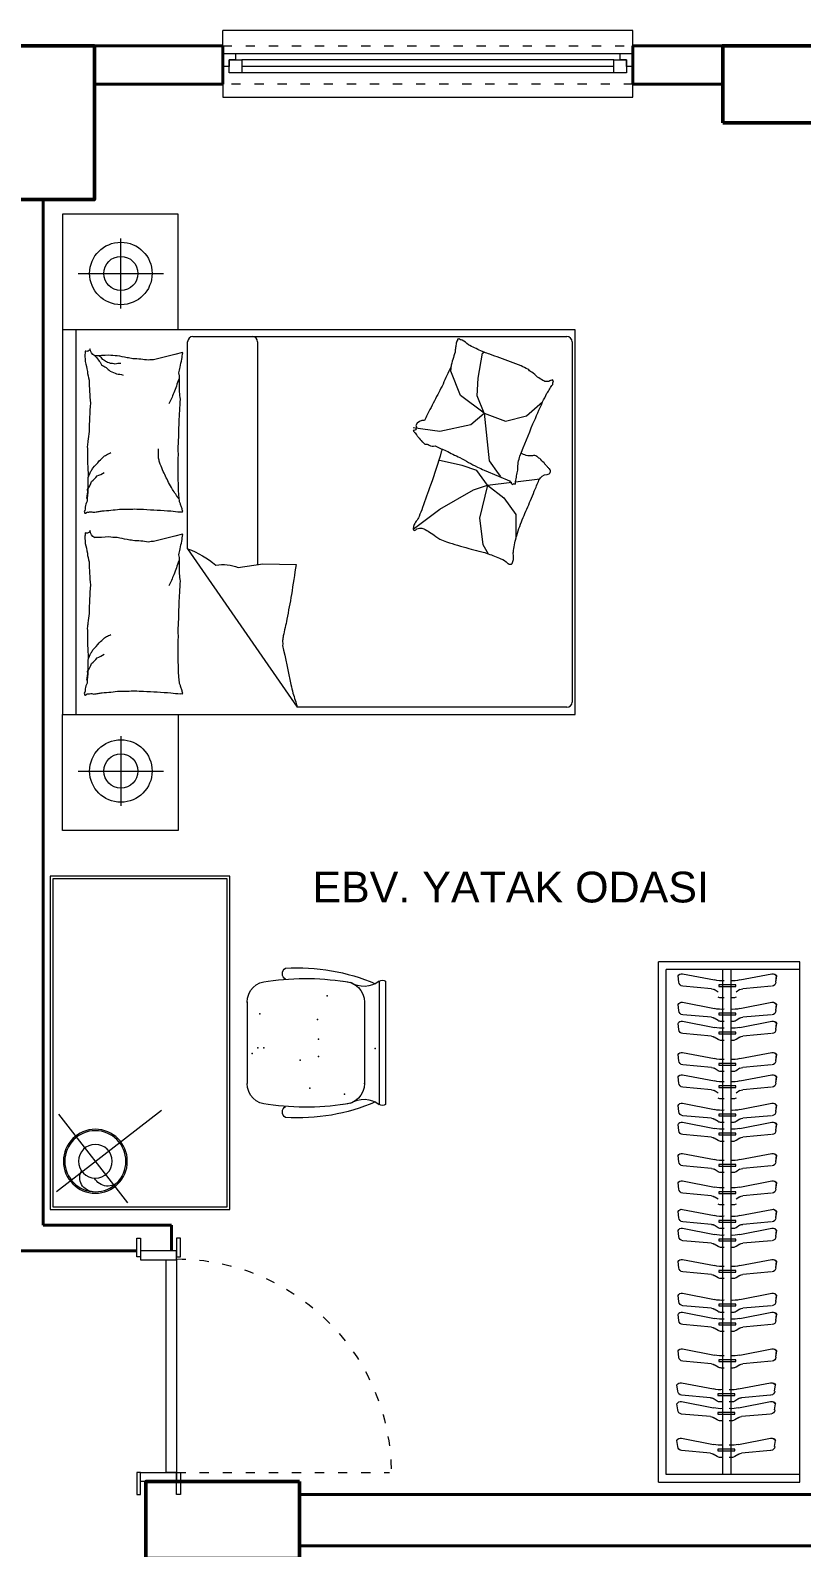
# Model space of a CAD drawing. Header units: millimetres. Extents: x 23 to 3134, y 30 to 1541.
# Drawn here: x 1153 to 1454, y 924 to 1516 of the extents above; entities that cross this region are included whole.
import ezdxf

# ---------------------------------------------------------------- set-up
doc = ezdxf.new("R2010")
doc.units = ezdxf.units.MM
doc.linetypes.add('ACAD_ISO03W100', pattern=[30, 12, -18])
for name, color, linetype, lineweight in [('duvar_40', 255, 'Continuous', 40), ('forniture', 250, 'Continuous', 9), ('KAPI-PEN', 155, 'Continuous', 18), ('M_ÖLÇÜ_İÇ', 46, 'Continuous', 18), ('TABLE4', 3, 'Continuous', 50), ('yazı', 253, 'Continuous', 20)]:
    doc.layers.add(name, color=color, linetype=linetype, lineweight=lineweight)
doc.layers.add('FİTİL', color=1, linetype='Continuous')
doc.layers.add('PENCERE', color=1, linetype='Continuous')
doc.styles.add('DIM_FONT', font='Arial')
doc.styles.add('MAHAL', font='Arial')

# ---------------------------------------------------------------- blocks, each defined once
blk = doc.blocks.new('b1')
at = {"layer": 'forniture'}
for p, q in [((1165.328494, 1443.891368), (1165.328494, 1398.712955)), ((1210.467291, 1443.891368), (1165.328494, 1443.891368)), ((1210.467291, 1398.712955), (1210.467291, 1443.891368)), ((1188.142892, 1407.11467), (1188.142892, 1434.369653)), ((1171.494501, 1420.742161), (1204.791284, 1420.742161)), ((1170.565635, 1398.712955), (1170.565635, 1248.712955)), ((1214.181591, 1313.364081), (1214.181591, 1394.131247)), ((1216.181591, 1396.131247), (1362.111539, 1396.131247)), ((1241.441579, 1394.131247), (1241.441579, 1307.184222)), ((1364.111539, 1394.131247), (1364.111539, 1253.555802)), ((1316.766333, 1382.629323), (1317.110132, 1385.037572)), ((1327.42422, 1379.877038), (1329.143244, 1389.682044)), ((1329.143244, 1389.682044), (1329.787443, 1390.012016)), ((1320.548166, 1373.168372), (1316.766333, 1382.629323)), ((1327.080421, 1372.996345), (1327.42422, 1379.877038)), ((1329.830843, 1366.287659), (1320.548166, 1373.168372)), ((1329.830843, 1366.287659), (1327.080421, 1372.996345)), ((1346.333386, 1365.255553), (1352.590313, 1370.615211)), ((1312.468787, 1359.234939), (1324.673799, 1361.815216)), ((1324.673799, 1361.815216), (1329.830843, 1366.287659)), ((1329.830843, 1366.287659), (1338.082121, 1363.191339)), ((1329.830843, 1366.287659), (1331.721766, 1347.709774)), ((1338.082121, 1363.191339), (1346.333386, 1365.255553)), ((1302.1547, 1360.611081), (1312.468787, 1359.234939)), ((1321.25606, 1345.873768), (1312.366927, 1347.850469)), ((1326.984606, 1343.897087), (1321.25606, 1345.873768)), ((1331.132864, 1338.164662), (1326.984606, 1343.897087)), ((1331.721766, 1347.709774), (1335.331686, 1342.721267)), ((1325.601853, 1336.385639), (1331.132864, 1338.164662)), ((1331.132864, 1338.164662), (1327.97229, 1325.316145)), ((1331.132864, 1338.164662), (1340.544099, 1339.341863)), ((1331.132864, 1338.164662), (1337.454026, 1333.222929)), ((1335.331686, 1342.721267), (1336.191198, 1341.517133)), ((1342.014938, 1339.525843), (1351.475276, 1340.709187)), ((1312.564461, 1328.874191), (1325.601853, 1336.385639)), ((1337.454026, 1333.222929), (1342.194887, 1326.699831)), ((1302.168945, 1320.956866), (1312.564461, 1328.874191)), ((1342.194887, 1326.699831), (1342.194887, 1317.40936)), ((1327.97229, 1325.316145), (1329.355043, 1315.037323)), ((1329.355043, 1315.037323), (1331.359091, 1311.435889)), ((1214.181591, 1313.364081), (1256.921358, 1251.555802)), ((1165.328494, 1203.534541), (1165.328494, 1248.712955)), ((1210.467291, 1248.712955), (1210.467291, 1203.534541)), ((1362.111539, 1251.555802), (1256.921358, 1251.555802)), ((1188.142892, 1240.31124), (1188.142892, 1213.056256)), ((1171.494501, 1226.683748), (1204.791284, 1226.683748)), ((1210.467291, 1203.534541), (1165.328494, 1203.534541))]:
    blk.add_line(p, q, dxfattribs=at)
at = {"layer": 'forniture', "flags": 128}
blk.add_lwpolyline([(1365.328494, 1398.712955), (1165.328494, 1398.712955), (1165.328494, 1248.712955), (1365.328494, 1248.712955)], close=True, dxfattribs=at)
for points in [[(1178.007795, 1388.614861, -0.263368), (1176.128929, 1391.409872, -0.494818), (1174.254605, 1390.492723, -0.049225), (1174.080216, 1388.725657, -0.036831), (1174.254605, 1386.361434, -0.031893), (1175.068132, 1382.563628, 0.035782), (1175.767094, 1379.172199, 0.032941), (1176.358449, 1370.206032, 0.026564), (1175.767094, 1359.083315, 0.017905), (1175.230629, 1355.331888, -0.033397), (1175.005237, 1353.311087, -0.03204), (1175.078487, 1349.602833, 0.018442), (1175.380561, 1343.170648, 0.010837), (1175.305269, 1336.694301, 0.014624), (1175.005237, 1331.903476, 0.111249), (1174.274595, 1329.648795, -0.153708), (1173.879282, 1327.959969, -0.076444), (1174.051587, 1327.216324, -0.215512), (1174.254605, 1327.021038, -0.585858), (1174.559116, 1327.287285, 0.363489), (1174.817576, 1327.772187, 0.191716), (1175.971089, 1327.777919, -0.129675), (1177.632472, 1327.584405, -0.01735), (1179.312879, 1327.884381, 0.019326), (1180.822677, 1328.147752, 0.018818), (1187.660887, 1328.809187, 0.021828), (1193.583513, 1328.8989, 0.006204), (1196.96858, 1328.760337, 0.001963), (1207.657966, 1328.147752, 0.028341), (1211.270829, 1327.720038, -0.117014), (1212.161802, 1327.772187, -0.36606), (1212.25493, 1327.915094, -0.03973), (1211.974141, 1329.274465, -0.048309), (1211.425958, 1330.648312, 0.062981), (1211.035847, 1331.715693, 0.04058), (1210.69779, 1334.055426, 0.014345), (1210.472862, 1340.729419, 0.005484), (1210.547723, 1353.273888, 0.007153), (1210.848185, 1362.888179, 0.008762), (1211.116865, 1367.142604, -0.008153), (1211.411156, 1371.714123, -0.06251), (1210.971093, 1377.427055, 0.078669), (1210.767094, 1381.98574, 0.047825), (1211.238741, 1384.221883, -0.034494), (1211.974141, 1387.300365, -0.023571), (1212.275506, 1389.833884, -0.510228), (1212.161802, 1389.929357), (1209.159245, 1389.178208), (1200.902232, 1387.112564, 0.073041), (1198.944148, 1386.917461, 0.023305), (1192.83288, 1387.488148, 0.018299), (1190.548437, 1387.89514, -0.01097), (1186.748928, 1388.629655, -0.042281), (1183.317588, 1388.920337, -0.027201), (1177.978226, 1388.629655)], [(1178.006374, 1388.632721, -0.077379), (1180.540452, 1385.151636, -0.077379), (1184.012883, 1382.60571, -0.047525), (1186.474727, 1381.613214, -0.047525), (1189.07969, 1381.103413)], [(1179.609391, 1388.780347, -0.05369), (1180.907125, 1387.359675, -0.070312), (1182.136295, 1386.549217, -0.015448), (1182.991747, 1386.175745, -0.013244), (1184.012883, 1385.798068, -0.082127), (1185.820984, 1385.499065, -0.064164), (1188.141396, 1385.798068)], [(1210.695777, 1379.575888, 0.009729), (1209.792593, 1376.847006, 0.009729), (1208.783921, 1374.155331, 0.007971), (1207.880055, 1371.980838, 0.007971), (1206.907333, 1369.836261)], [(1175.387456, 1341.228854, 0.027842), (1176.448773, 1343.607031, 0.048685), (1177.257149, 1344.860708, 0.023666), (1179.693054, 1347.653035, 0.031223), (1181.760971, 1349.555363, 0.046801), (1182.527585, 1350.066164, 0.023191), (1184.200544, 1350.869858)], [(1210.848185, 1332.654624, 0.016108), (1208.224997, 1336.546498, 0.024599), (1206.719672, 1339.227122, 0.009477), (1204.389852, 1344.130949, 0.015937), (1203.154143, 1347.114154, 0.072521), (1202.795519, 1348.748192, 0.033339), (1202.778834, 1352.372156)], [(1313.37222, 1352.317903, -0.025626), (1313.089973, 1351.157663, -0.0108), (1308.92663, 1338.226082, -0.00456), (1305.808835, 1329.473266, -0.01125), (1304.433463, 1325.966934, -0.069394), (1303.318239, 1324.084656, 0.079756), (1302.380427, 1322.424734, 0.106399), (1302.168945, 1320.956866, 0.328642), (1302.509418, 1320.555874, 0.299547), (1303.159617, 1320.793427, -0.189917), (1304.040772, 1321.342199, -0.033518), (1305.066968, 1321.460353, -0.075627), (1305.524425, 1321.412909, -0.053489), (1306.309693, 1321.116268, -0.017838), (1308.508558, 1319.904343, -0.038394), (1310.935856, 1318.185527, 0.059529), (1312.550023, 1317.141795, 0.035943), (1315.16703, 1316.086764, 0.011245), (1323.802227, 1313.520527, 0.006203), (1327.760054, 1312.493147, -0.010783), (1330.031339, 1311.881302, -0.019485), (1331.359091, 1311.435889, -0.005062), (1336.378233, 1309.473224, -0.101392), (1338.905817, 1307.799213, 0.223768), (1340.248612, 1307.313946, 0.25558), (1340.71022, 1307.625665, 0.081563), (1341.219051, 1309.194472, 0.071805), (1341.231896, 1310.90526, -0.069985), (1341.238716, 1312.660121, -0.03546), (1342.535359, 1318.611533, -0.029432), (1345.011093, 1325.516692, -0.001554), (1346.445005, 1328.85032, 0.00152), (1347.911153, 1332.258254, 0.004735), (1349.376325, 1335.784802, -0.00382), (1351.184259, 1340.158917, -0.296001), (1354.4163, 1342.349479, 0.649774), (1355.318343, 1344.493253, 0.02319), (1354.854711, 1344.943071, -0.0288), (1354.485369, 1345.309536, -0.005727), (1353.907429, 1345.968124, 0.004358), (1353.150379, 1346.835593, 0.027528), (1351.464267, 1348.535614, 0.046214), (1350.320509, 1349.390933, 0.194121), (1348.653031, 1349.670761, -0.133719), (1346.248177, 1349.787857, -0.005779), (1344.046553, 1350.53232, -0.008882)], [(1174.817576, 1333.030189, 0.088153), (1175.171951, 1336.483171, 0.088153), (1176.694178, 1339.602706, 0.077547), (1178.855393, 1341.76733, 0.077547), (1181.573324, 1343.170648)], [(1178.007795, 1317.691063, -0.263368), (1176.128929, 1320.486074, -0.494818), (1174.254605, 1319.568925, -0.049225), (1174.080216, 1317.801859, -0.036831), (1174.254605, 1315.437637, -0.031893), (1175.068132, 1311.63983, 0.035782), (1175.767094, 1308.248401, 0.032941), (1176.358449, 1299.282234, 0.026564), (1175.767094, 1288.159517, 0.017905), (1175.230629, 1284.40809, -0.033397), (1175.005237, 1282.387289, -0.03204), (1175.078487, 1278.679035, 0.018442), (1175.380561, 1272.24685, 0.010837), (1175.305269, 1265.770503, 0.014624), (1175.005237, 1260.979678, 0.111249), (1174.274595, 1258.724997, -0.153708), (1173.879282, 1257.036171, -0.076444), (1174.051587, 1256.292526, -0.215512), (1174.254605, 1256.09724, -0.585858), (1174.559116, 1256.363487, 0.363489), (1174.817576, 1256.848389, 0.191716), (1175.971089, 1256.854121, -0.129675), (1177.632472, 1256.660607, -0.01735), (1179.312879, 1256.960583, 0.019326), (1180.822677, 1257.223954, 0.018818), (1187.660887, 1257.885389, 0.021828), (1193.583513, 1257.975102, 0.006204), (1196.96858, 1257.836539, 0.001963), (1207.657966, 1257.223954, 0.028341), (1211.270829, 1256.79624, -0.117014), (1212.161802, 1256.848389, -0.36606), (1212.25493, 1256.991296, -0.03973), (1211.974141, 1258.350667, -0.048309), (1211.425958, 1259.724514, 0.062981), (1211.035847, 1260.791895, 0.04058), (1210.69779, 1263.131629, 0.014345), (1210.472862, 1269.805621, 0.005484), (1210.547723, 1282.35009, 0.007153), (1210.848185, 1291.964381, 0.008762), (1211.116865, 1296.218806, -0.008153), (1211.411156, 1300.790325, -0.06251), (1210.971093, 1306.503257, 0.078669), (1210.767094, 1311.061942, 0.047825), (1211.238741, 1313.298085, -0.034494), (1211.974141, 1316.376568, -0.023571), (1212.275506, 1318.910086, -0.510228), (1212.161802, 1319.005559), (1209.159245, 1318.25441), (1200.902232, 1316.188766, 0.073041), (1198.944148, 1315.993663, 0.023305), (1192.83288, 1316.56435, 0.018299), (1190.548437, 1316.971342, -0.01097), (1186.748928, 1317.705858, -0.042281), (1183.317588, 1317.99654, -0.027201), (1177.978226, 1317.705858)], [(1210.695777, 1308.65209, 0.009729), (1209.792593, 1305.923209, 0.009729), (1208.783921, 1303.231534, 0.007971), (1207.880055, 1301.05704, 0.007971), (1206.907333, 1298.912463)], [(1214.181591, 1313.364081, -0.085272), (1225.192193, 1307.03355, -0.124044), (1233.945085, 1306.11256), (1243.486084, 1307.476495), (1256.500144, 1307.301891)], [(1256.500144, 1307.301891, 0.007867), (1254.72277, 1295.540538, 0.009508), (1252.914898, 1285.865856, 0.006616), (1251.481628, 1279.364435, -0.023828), (1251.145847, 1277.545708, -0.080713), (1251.19461, 1275.681771, -0.009591), (1254.390076, 1260.421269, -0.013133), (1255.250519, 1257.077422, -0.007859), (1256.921358, 1251.555802)], [(1175.387456, 1270.305056, 0.027842), (1176.448773, 1272.683233, 0.048685), (1177.257149, 1273.93691, 0.023666), (1179.693054, 1276.729237, 0.031223), (1181.760971, 1278.631565, 0.046801), (1182.527585, 1279.142366, 0.023191), (1184.200544, 1279.94606)], [(1174.817576, 1262.106391, 0.088153), (1175.171951, 1265.559374, 0.088153), (1176.694178, 1268.678908, 0.077547), (1178.855393, 1270.843532, 0.077547), (1181.573324, 1272.24685)]]:
    blk.add_lwpolyline(points, format="xyb", dxfattribs=at)
blk.add_lwpolyline([(1323.643793, 1392.899482, 0.101392), (1321.251953, 1394.762302, -0.223768), (1319.950303, 1395.349062, -0.25558), (1319.46616, 1395.073642, -0.081563), (1318.838581, 1393.54845, -0.071805), (1318.694646, 1391.843679, 0.069985), (1318.553341, 1390.094503, 0.03546), (1316.804352, 1384.259983, 0.029432), (1313.806639, 1377.564896, 0.001554), (1312.121431, 1374.35098, -0.00152), (1310.398387, 1371.065448, -0.004735), (1308.667225, 1367.661576, 0.00382), (1306.529345, 1363.438901, 0.296001), (1303.138911, 1361.502511, -0.649774), (1302.075207, 1359.434183, -0.02319), (1302.502998, 1358.950151, 0.0288), (1302.843164, 1358.556455, 0.005727), (1303.368925, 1357.855507, -0.004358), (1304.057259, 1356.932564, -0.027528), (1305.608109, 1355.108308, -0.046214), (1306.682944, 1354.167839, -0.194121), (1308.324069, 1353.761027, 0.133719), (1310.712873, 1353.459949, 0.011505), (1314.947923, 1351.597846, 0.008882), (1320.330617, 1348.964315, 0.012426), (1327.165731, 1345.251273, -0.033612), (1329.750879, 1343.98562), (1335.382554, 1341.683307), (1339.726989, 1339.907237, 0.224341), (1341.057093, 1338.454443, -0.722772), (1341.943096, 1338.437484, -0.103513), (1341.992701, 1338.811233, 0.053465), (1342.016228, 1339.535137, 0.030109), (1342.48244, 1341.840753, -0.031436), (1342.923147, 1344.050386, -0.05324), (1342.964937, 1345.56234, 0.05518), (1343.010911, 1347.021288, 0.056271), (1343.668543, 1349.552684, 0.0108), (1348.810809, 1362.127115, 0.00456), (1352.590313, 1370.615211, 0.01125), (1354.230391, 1374.005809, 0.069394), (1355.486605, 1375.797071, -0.079756), (1356.548887, 1377.38023, -0.106399), (1356.872255, 1378.827569, -0.328642), (1356.563519, 1379.253478, -0.299547), (1355.897025, 1379.06646, 0.189917), (1354.9764, 1378.586841, 0.033518), (1353.944167, 1378.54769, 0.075627), (1353.491692, 1378.630057, 0.053489), (1352.73147, 1378.986014, 0.017838), (1350.631965, 1380.362911, 0.038394), (1348.343551, 1382.262717, -0.059529), (1346.814131, 1383.4271, -0.035943), (1344.285687, 1384.679615, -0.011245), (1335.872588, 1387.900167, -0.006203), (1332.005151, 1389.227882, 0.010783), (1329.787443, 1390.012016, 0.019485), (1328.497737, 1390.557887, 0.005062)], format="xyb", close=True, dxfattribs=at)
at = {"layer": 'forniture'}
for centre, radius in [((1188.142892, 1420.742161), 12.186842), ((1188.142892, 1420.742161), 6.664644), ((1188.142892, 1226.683748), 12.186842), ((1188.142892, 1226.683748), 6.664644)]:
    blk.add_circle(centre, radius, dxfattribs=at)
for centre, start, end in [((1216.181591, 1394.131247), 90, 180), ((1239.441579, 1394.131247), 0, 90), ((1362.111539, 1394.131247), 0, 90), ((1362.111539, 1253.555802), 270, 0)]:
    blk.add_arc(centre, 2, start, end, dxfattribs=at)
at = {"layer": 'forniture', "style": 'DIM_FONT', "text_generation_flag": 4, "width": 0.8, "flags": 9}
for tag in ['YSIZE', 'XSIZE']:
    blk.add_attdef(tag, (1165.328494, 1398.712955), '', height=0.05, rotation=270, dxfattribs=at)
blk = doc.blocks.new('*U13')
at = {"layer": 'duvar_40', "ltscale": 0.2}
for p, q in [((0, 15), (0, 0)), ((160, 15), (160, 0)), ((0, 0), (0, 0))]:
    blk.add_line(p, q, dxfattribs=at)
at = {"layer": 'PENCERE', "color": 134, "linetype": 'Continuous', "lineweight": 18}
for p, q in [((0, 15), (0, 21.00857)), ((0, 21.00857), (160, 21.00857)), ((160, 15), (160, 21.00857)), ((5, 11.970625), (0, 11.970625)), ((5, 9.470625), (5, 11.970625)), ((155, 11.970625), (5, 11.970625)), ((160, 11.970625), (155, 11.970625)), ((155, 11.970625), (155, 9.470625)), ((0, 6.970625), (2.5, 6.970625)), ((2.5, 6.970625), (2.5, 9.470625)), ((2.5, 9.470625), (5, 9.470625)), ((7.5, 9.470625), (2.5, 9.470625)), ((2.5, 9.470625), (2.5, 4.470625)), ((7.5, 4.470625), (7.5, 9.470625)), ((7.5, 9.470625), (152.5, 9.470625)), ((7.5, 6.970625), (152.5, 6.970625)), ((157.5, 9.470625), (152.5, 9.470625)), ((152.5, 9.470625), (152.5, 4.470625)), ((155, 9.470625), (157.5, 9.470625)), ((157.5, 9.470625), (157.5, 6.970625)), ((157.5, 4.470625), (157.5, 9.470625)), ((157.5, 6.970625), (160, 6.970625)), ((0, -5), (0, 0)), ((2.5, 4.470625), (7.5, 4.470625)), ((7.5, 4.470625), (152.5, 4.470625)), ((152.5, 4.470625), (157.5, 4.470625)), ((160, 0), (160, -5)), ((160, -5), (0, -5))]:
    blk.add_line(p, q, dxfattribs=at)
at = {"layer": 'PENCERE', "color": 134, "linetype": 'ACAD_ISO03W100', "lineweight": 18, "ltscale": 0.3}
for p, q in [((160, 15), (0, 15)), ((0, 0), (160, 0))]:
    blk.add_line(p, q, dxfattribs=at)
blk = doc.blocks.new('*U6')
at = {"linetype": 'ACAD_ISO03W100', "ltscale": 0.3}
blk.add_line((0, 0), (0.000002, 82.999973), dxfattribs=at)
at = {"flags": 128}
for points in [[(-8.500012, 0), (0, 0), (0, 1.500006), (-8.500012, 1.500006)], [(0, 0), (-3.500013, 0), (-3.500014, -13.999996), (-0.000001, -13.999996)], [(0, -4.100016), (82.999973, -4.100017), (82.999973, -0.000002), (0, 0)], [(91.499989, -0.000002), (84.199978, -0.000002), (84.199978, 1.500004), (91.499989, 1.500004)], [(82.999973, -0.000002), (86.499987, -0.000002), (86.499989, -14.000002), (82.999972, -13.999998)], [(-8.500013, -13.999996), (-0.000001, -13.999996), (-0.000001, -15.500002), (-8.500013, -15.500002)], [(91.499988, -13.999998), (84.199977, -13.999998), (84.199977, -15.500004), (91.499988, -15.500004)]]:
    blk.add_lwpolyline(points, close=True, dxfattribs=at)
at = {"linetype": 'ACAD_ISO03W100', "ltscale": 0.3}
blk.add_arc((-0.350001, 0), 83.699976, 0, 90, dxfattribs=at)
blk = doc.blocks.new('I6789')
at = {"layer": 'forniture'}
for p, q in [((146.211882, 44.658089), (-56.708848, 44.658089)), ((-56.708848, -10.429739), (-56.708848, 44.658089)), ((143.211882, 41.658089), (-53.708848, 41.658089)), ((-53.708848, -10.429739), (-53.708848, 41.658089)), ((143.211882, -10.429739), (143.211882, 41.658089)), ((146.211882, 44.658089), (146.211882, -10.429739)), ((-48.852904, 36.695589), (-51.256718, 37.030391)), ((-37.712214, 36.695589), (-40.116028, 37.030391)), ((-30.336413, 36.695589), (-32.740228, 37.030391)), ((-18.183707, 36.695589), (-20.587521, 37.030391)), ((-9.46467, 36.695589), (-11.868485, 37.030391)), ((1.676019, 36.695589), (-0.727795, 37.030391)), ((9.05182, 36.695589), (6.648005, 37.030391)), ((21.204526, 36.695589), (18.800712, 37.030391)), ((31.893006, 36.695589), (29.489191, 37.030391)), ((43.033696, 36.695589), (40.629881, 37.030391)), ((50.409496, 36.695589), (48.005682, 37.030391)), ((62.562203, 36.695589), (60.158388, 37.030391)), ((75.777095, 36.695589), (73.373281, 37.030391)), ((83.152895, 36.695589), (80.749081, 37.030391)), ((97.426491, 36.695589), (95.022677, 37.030391)), ((107.390225, 35.741583), (109.814854, 23.254997)), ((110.636907, 37.136661), (108.233093, 37.471463)), ((113.239708, 24.401839), (112.2317, 35.66564)), ((114.766026, 35.741583), (117.190654, 23.254997)), ((118.012708, 37.136661), (115.608893, 37.471463)), ((120.615508, 24.401839), (119.607501, 35.66564)), ((129.039621, 35.741583), (131.46425, 23.254997)), ((132.286303, 37.136661), (129.882489, 37.471463)), ((134.889104, 24.401839), (133.881096, 35.66564)), ((-52.099586, 35.300511), (-49.674957, 22.813925)), ((-46.250103, 23.960767), (-47.258111, 35.224568)), ((-40.958896, 35.300511), (-38.534267, 22.813925)), ((-35.109413, 23.960767), (-36.117421, 35.224568)), ((-33.583096, 35.300511), (-31.158467, 22.813925)), ((-27.733613, 23.960767), (-28.74162, 35.224568)), ((-21.430389, 35.300511), (-19.00576, 22.813925)), ((-15.580906, 23.960767), (-16.588914, 35.224568)), ((-12.711353, 35.300511), (-10.286724, 22.813925)), ((-6.86187, 23.960767), (-7.869877, 35.224568)), ((-1.570663, 35.300511), (0.853966, 22.813925)), ((4.27882, 23.960767), (3.270812, 35.224568)), ((5.805138, 35.300511), (8.229766, 22.813925)), ((11.654621, 23.960767), (10.646613, 35.224568)), ((17.957844, 35.300511), (20.382473, 22.813925)), ((23.807327, 23.960767), (22.799319, 35.224568)), ((28.646324, 35.300511), (31.070952, 22.813925)), ((34.495806, 23.960767), (33.487799, 35.224568)), ((39.787013, 35.300511), (42.211642, 22.813925)), ((45.636496, 23.960767), (44.628488, 35.224568)), ((47.162814, 35.300511), (49.587443, 22.813925)), ((53.012297, 23.960767), (52.004289, 35.224568)), ((59.31552, 35.300511), (61.740149, 22.813925)), ((65.165003, 23.960767), (64.156995, 35.224568)), ((72.530413, 35.300511), (74.955042, 22.813925)), ((78.379896, 23.960767), (77.371888, 35.224568)), ((79.906213, 35.300511), (82.330842, 22.813925)), ((85.755696, 23.960767), (84.747688, 35.224568)), ((94.179809, 35.300511), (96.604438, 22.813925)), ((100.029292, 23.960767), (99.021284, 35.224568)), ((143.211882, 19.593754), (-53.708848, 19.593754)), ((-47.808796, 14.47657), (-47.808796, 21.12893)), ((-47.808796, 21.12893), (-47.169563, 21.12893)), ((-47.169563, 21.12893), (-47.169563, 14.47657)), ((-44.961849, 21.375142), (-45.899559, 22.892616)), ((-42.672059, 19.00275), (-42.672059, 20.113524)), ((-36.668106, 14.47657), (-36.668106, 21.12893)), ((-36.668106, 21.12893), (-36.028873, 21.12893)), ((-36.028873, 21.12893), (-36.028873, 14.47657)), ((-33.821159, 21.375142), (-34.75887, 22.892616)), ((-33.462805, 19.00275), (-33.462805, 20.113524)), ((-29.292306, 21.12893), (-28.653072, 21.12893)), ((-29.292306, 14.47657), (-29.292306, 21.12893)), ((-28.653072, 21.12893), (-28.653072, 14.47657)), ((-26.445358, 21.375142), (-27.383069, 22.892616)), ((-26.087005, 19.00275), (-26.087005, 20.113524)), ((-17.139599, 21.12893), (-16.500366, 21.12893)), ((-17.139599, 14.47657), (-17.139599, 21.12893)), ((-16.500366, 21.12893), (-16.500366, 14.47657)), ((-14.292652, 21.375142), (-15.230363, 22.892616)), ((-13.934298, 19.00275), (-13.934298, 20.113524)), ((-8.420563, 14.47657), (-8.420563, 21.12893)), ((-8.420563, 21.12893), (-7.781329, 21.12893)), ((-7.781329, 21.12893), (-7.781329, 14.47657)), ((-5.573616, 21.375142), (-6.511326, 22.892616)), ((-3.283826, 19.00275), (-3.283826, 20.113524)), ((2.720127, 14.47657), (2.720127, 21.12893)), ((2.720127, 21.12893), (3.35936, 21.12893)), ((3.35936, 21.12893), (3.35936, 14.47657)), ((5.567074, 21.375142), (4.629363, 22.892616)), ((5.925428, 19.00275), (5.925428, 20.113524)), ((10.095928, 21.12893), (10.735161, 21.12893)), ((10.095928, 14.47657), (10.095928, 21.12893)), ((10.735161, 21.12893), (10.735161, 14.47657)), ((12.942875, 21.375142), (12.005164, 22.892616)), ((13.301229, 19.00275), (13.301229, 20.113524)), ((22.248634, 21.12893), (22.887867, 21.12893)), ((22.248634, 14.47657), (22.248634, 21.12893)), ((22.887867, 21.12893), (22.887867, 14.47657)), ((25.095581, 21.375142), (24.15787, 22.892616)), ((25.453935, 19.00275), (25.453935, 20.113524)), ((32.937114, 14.47657), (32.937114, 21.12893)), ((32.937114, 21.12893), (33.576347, 21.12893)), ((33.576347, 21.12893), (33.576347, 14.47657)), ((35.784061, 21.375142), (34.84635, 22.892616)), ((38.07385, 19.00275), (38.07385, 20.113524)), ((44.077803, 14.47657), (44.077803, 21.12893)), ((44.077803, 21.12893), (44.717037, 21.12893)), ((44.717037, 21.12893), (44.717037, 14.47657)), ((46.92475, 21.375142), (45.98704, 22.892616)), ((47.283104, 19.00275), (47.283104, 20.113524)), ((51.453604, 21.12893), (52.092837, 21.12893)), ((51.453604, 14.47657), (51.453604, 21.12893)), ((52.092837, 21.12893), (52.092837, 14.47657)), ((54.300551, 21.375142), (53.36284, 22.892616)), ((54.658905, 19.00275), (54.658905, 20.113524)), ((63.60631, 21.12893), (64.245544, 21.12893)), ((63.60631, 14.47657), (63.60631, 21.12893)), ((64.245544, 21.12893), (64.245544, 14.47657)), ((66.453257, 21.375142), (65.515547, 22.892616)), ((66.811611, 19.00275), (66.811611, 20.113524)), ((76.821203, 21.12893), (77.460436, 21.12893)), ((76.821203, 14.47657), (76.821203, 21.12893)), ((77.460436, 21.12893), (77.460436, 14.47657)), ((79.66815, 21.375142), (78.730439, 22.892616)), ((80.026504, 19.00275), (80.026504, 20.113524)), ((84.197003, 21.12893), (84.836237, 21.12893)), ((84.197003, 14.47657), (84.197003, 21.12893)), ((84.836237, 21.12893), (84.836237, 14.47657)), ((87.04395, 21.375142), (86.10624, 22.892616)), ((87.402304, 19.00275), (87.402304, 20.113524)), ((98.470599, 14.47657), (98.470599, 21.12893)), ((98.470599, 21.12893), (99.109832, 21.12893)), ((99.109832, 21.12893), (99.109832, 14.47657)), ((101.317546, 21.375142), (100.379835, 22.892616)), ((101.6759, 19.00275), (101.6759, 20.113524)), ((111.681015, 21.570002), (112.320248, 21.570002)), ((111.681015, 14.917642), (111.681015, 21.570002)), ((112.320248, 21.570002), (112.320248, 14.917642)), ((114.527962, 21.816214), (113.590251, 23.333688)), ((114.886316, 19.443822), (114.886316, 20.554595)), ((119.056816, 21.570002), (119.696049, 21.570002)), ((119.056816, 14.917642), (119.056816, 21.570002)), ((119.696049, 21.570002), (119.696049, 14.917642)), ((121.903763, 21.816214), (120.966052, 23.333688)), ((122.262117, 19.443822), (122.262117, 20.554595)), ((133.330411, 21.570002), (133.969644, 21.570002)), ((133.330411, 14.917642), (133.330411, 21.570002)), ((133.969644, 21.570002), (133.969644, 14.917642)), ((136.177358, 21.816214), (135.239647, 23.333688)), ((136.535712, 19.443822), (136.535712, 20.554595)), ((-53.708848, 16.454147), (142.950063, 16.454147)), ((-49.674957, 12.977253), (-52.099586, 0.490668)), ((-47.169563, 14.47657), (-47.808796, 14.47657)), ((-45.899559, 12.898562), (-44.961849, 14.416036)), ((-42.672059, 15.677655), (-42.672059, 16.60275)), ((-38.534267, 12.977253), (-40.958896, 0.490668)), ((-36.028873, 14.47657), (-36.668106, 14.47657)), ((-34.75887, 12.898562), (-33.821159, 14.416036)), ((-31.158467, 12.977253), (-33.583096, 0.490668)), ((-33.462805, 15.677655), (-33.462805, 16.60275)), ((-28.653072, 14.47657), (-29.292306, 14.47657)), ((-27.383069, 12.898562), (-26.445358, 14.416036)), ((-26.087005, 15.677655), (-26.087005, 16.60275)), ((-19.00576, 12.977253), (-21.430389, 0.490668)), ((-16.500366, 14.47657), (-17.139599, 14.47657)), ((-15.230363, 12.898562), (-14.292652, 14.416036)), ((-13.934298, 15.677655), (-13.934298, 16.60275)), ((-10.286724, 12.977253), (-12.711353, 0.490668)), ((-7.781329, 14.47657), (-8.420563, 14.47657)), ((-6.511326, 12.898562), (-5.573616, 14.416036)), ((-3.283826, 15.677655), (-3.283826, 16.60275)), ((0.853966, 12.977253), (-1.570663, 0.490668)), ((3.35936, 14.47657), (2.720127, 14.47657)), ((4.629363, 12.898562), (5.567074, 14.416036)), ((8.229766, 12.977253), (5.805138, 0.490668)), ((5.925428, 15.677655), (5.925428, 16.60275)), ((10.735161, 14.47657), (10.095928, 14.47657)), ((12.005164, 12.898562), (12.942875, 14.416036)), ((13.301229, 15.677655), (13.301229, 16.60275)), ((20.382473, 12.977253), (17.957844, 0.490668)), ((22.887867, 14.47657), (22.248634, 14.47657)), ((24.15787, 12.898562), (25.095581, 14.416036)), ((25.453935, 15.677655), (25.453935, 16.60275)), ((31.070952, 12.977253), (28.646324, 0.490668)), ((33.576347, 14.47657), (32.937114, 14.47657)), ((34.84635, 12.898562), (35.784061, 14.416036)), ((38.07385, 15.677655), (38.07385, 16.60275)), ((42.211642, 12.977253), (39.787013, 0.490668)), ((44.717037, 14.47657), (44.077803, 14.47657)), ((45.98704, 12.898562), (46.92475, 14.416036)), ((49.587443, 12.977253), (47.162814, 0.490668)), ((47.283104, 15.677655), (47.283104, 16.60275)), ((52.092837, 14.47657), (51.453604, 14.47657)), ((53.36284, 12.898562), (54.300551, 14.416036)), ((54.658905, 15.677655), (54.658905, 16.60275)), ((61.740149, 12.977253), (59.31552, 0.490668)), ((64.245544, 14.47657), (63.60631, 14.47657)), ((65.515547, 12.898562), (66.453257, 14.416036)), ((66.811611, 15.677655), (66.811611, 16.60275)), ((74.955042, 12.977253), (72.530413, 0.490668)), ((77.460436, 14.47657), (76.821203, 14.47657)), ((78.730439, 12.898562), (79.66815, 14.416036)), ((82.330842, 12.977253), (79.906213, 0.490668)), ((80.026504, 15.677655), (80.026504, 16.60275)), ((84.836237, 14.47657), (84.197003, 14.47657)), ((86.10624, 12.898562), (87.04395, 14.416036)), ((87.402304, 15.677655), (87.402304, 16.60275)), ((96.604438, 12.977253), (94.179809, 0.490668)), ((99.109832, 14.47657), (98.470599, 14.47657)), ((100.379835, 12.898562), (101.317546, 14.416036)), ((101.6759, 15.677655), (101.6759, 16.60275)), ((109.814854, 13.418325), (107.390225, 0.93174)), ((112.320248, 14.917642), (111.681015, 14.917642)), ((112.2317, 1.007683), (113.239708, 12.271483)), ((113.590251, 13.339634), (114.527962, 14.857108)), ((117.190654, 13.418325), (114.766026, 0.93174)), ((114.886316, 16.118727), (114.886316, 17.043822)), ((119.696049, 14.917642), (119.056816, 14.917642)), ((119.607501, 1.007683), (120.615508, 12.271483)), ((120.966052, 13.339634), (121.903763, 14.857108)), ((122.262117, 16.118727), (122.262117, 17.043822)), ((131.46425, 13.418325), (129.039621, 0.93174)), ((133.969644, 14.917642), (133.330411, 14.917642)), ((133.881096, 1.007683), (134.889104, 12.271483)), ((135.239647, 13.339634), (136.177358, 14.857108)), ((136.535712, 16.118727), (136.535712, 17.043822)), ((-47.258111, 0.566611), (-46.250103, 11.830411)), ((-36.117421, 0.566611), (-35.109413, 11.830411)), ((-28.74162, 0.566611), (-27.733613, 11.830411)), ((-16.588914, 0.566611), (-15.580906, 11.830411)), ((-7.869877, 0.566611), (-6.86187, 11.830411)), ((3.270812, 0.566611), (4.27882, 11.830411)), ((10.646613, 0.566611), (11.654621, 11.830411)), ((22.799319, 0.566611), (23.807327, 11.830411)), ((33.487799, 0.566611), (34.495806, 11.830411)), ((44.628488, 0.566611), (45.636496, 11.830411)), ((52.004289, 0.566611), (53.012297, 11.830411)), ((64.156995, 0.566611), (65.165003, 11.830411)), ((77.371888, 0.566611), (78.379896, 11.830411)), ((84.747688, 0.566611), (85.755696, 11.830411)), ((99.021284, 0.566611), (100.029292, 11.830411)), ((-51.256718, -1.239212), (-48.852904, -0.904411)), ((-48.852904, -1.090089), (-51.256718, -1.424891)), ((-40.116028, -1.239212), (-37.712214, -0.904411)), ((-37.712214, -1.090089), (-40.116028, -1.424891)), ((-32.740228, -1.239212), (-30.336413, -0.904411)), ((-30.336413, -1.090089), (-32.740228, -1.424891)), ((-20.587521, -1.239212), (-18.183707, -0.904411)), ((-18.183707, -1.090089), (-20.587521, -1.424891)), ((-11.868485, -1.239212), (-9.46467, -0.904411)), ((-9.46467, -1.090089), (-11.868485, -1.424891)), ((-0.727795, -1.239212), (1.676019, -0.904411)), ((1.676019, -1.090089), (-0.727795, -1.424891)), ((6.648005, -1.239212), (9.05182, -0.904411)), ((9.05182, -1.090089), (6.648005, -1.424891)), ((18.800712, -1.239212), (21.204526, -0.904411)), ((21.204526, -1.090089), (18.800712, -1.424891)), ((29.489191, -1.239212), (31.893006, -0.904411)), ((31.893006, -1.090089), (29.489191, -1.424891)), ((40.629881, -1.239212), (43.033696, -0.904411)), ((43.033696, -1.090089), (40.629881, -1.424891)), ((48.005682, -1.239212), (50.409496, -0.904411)), ((50.409496, -1.090089), (48.005682, -1.424891)), ((60.158388, -1.239212), (62.562203, -0.904411)), ((62.562203, -1.090089), (60.158388, -1.424891)), ((73.373281, -1.239212), (75.777095, -0.904411)), ((75.777095, -1.090089), (73.373281, -1.424891)), ((80.749081, -1.239212), (83.152895, -0.904411)), ((83.152895, -1.090089), (80.749081, -1.424891)), ((95.022677, -1.239212), (97.426491, -0.904411)), ((97.426491, -1.090089), (95.022677, -1.424891)), ((108.233093, -0.798141), (110.636907, -0.463339)), ((115.608893, -0.798141), (118.012708, -0.463339)), ((129.882489, -0.798141), (132.286303, -0.463339)), ((146.211882, -10.429739), (-56.708848, -10.429739))]:
    blk.add_line(p, q, dxfattribs=at)
for centre, radius, start, end in [((-50.528923, 35.6055), 1.6, 117.056691, 190.988868), ((-48.852904, 35.095589), 1.6, 4.623723, 90), ((-39.388233, 35.6055), 1.6, 117.056691, 190.988868), ((-37.712214, 35.095589), 1.6, 4.623723, 90), ((-32.012433, 35.6055), 1.6, 117.056691, 190.988868), ((-30.336413, 35.095589), 1.6, 4.623723, 90), ((-19.859726, 35.6055), 1.6, 117.056691, 190.988868), ((-18.183707, 35.095589), 1.6, 4.623723, 90), ((-11.14069, 35.6055), 1.6, 117.056691, 190.988868), ((-9.46467, 35.095589), 1.6, 4.623723, 90), ((0, 35.6055), 1.6, 117.056691, 190.988868), ((1.676019, 35.095589), 1.6, 4.623723, 90), ((7.3758, 35.6055), 1.6, 117.056691, 190.988868), ((9.05182, 35.095589), 1.6, 4.623723, 90), ((19.528507, 35.6055), 1.6, 117.056691, 190.988868), ((21.204526, 35.095589), 1.6, 4.623723, 90), ((30.216986, 35.6055), 1.6, 117.056691, 190.988868), ((31.893006, 35.095589), 1.6, 4.623723, 90), ((41.357676, 35.6055), 1.6, 117.056691, 190.988868), ((43.033696, 35.095589), 1.6, 4.623723, 90), ((48.733477, 35.6055), 1.6, 117.056691, 190.988868), ((50.409496, 35.095589), 1.6, 4.623723, 90), ((60.886183, 35.6055), 1.6, 117.056691, 190.988868), ((62.562203, 35.095589), 1.6, 4.623723, 90), ((74.101076, 35.6055), 1.6, 117.056691, 190.988868), ((75.777095, 35.095589), 1.6, 4.623723, 90), ((81.476876, 35.6055), 1.6, 117.056691, 190.988868), ((83.152895, 35.095589), 1.6, 4.623723, 90), ((95.750472, 35.6055), 1.6, 117.056691, 190.988868), ((97.426491, 35.095589), 1.6, 4.623723, 90), ((108.960888, 36.046572), 1.6, 117.056691, 190.988868), ((110.636907, 35.536661), 1.6, 4.623723, 90), ((116.336688, 36.046572), 1.6, 117.056691, 190.988868), ((118.012708, 35.536661), 1.6, 4.623723, 90), ((130.610284, 36.046572), 1.6, 117.056691, 190.988868), ((132.286303, 35.536661), 1.6, 4.623723, 90), ((-43.857913, 24.154235), 2.4, 184.623723, 211.713656), ((-32.717224, 24.154235), 2.4, 184.623723, 211.713656), ((-25.341423, 24.154235), 2.4, 184.623723, 211.713656), ((-13.188717, 24.154235), 2.4, 184.623723, 211.713656), ((-4.46968, 24.154235), 2.4, 184.623723, 211.713656), ((6.67101, 24.154235), 2.4, 184.623723, 211.713656), ((14.04681, 24.154235), 2.4, 184.623723, 211.713656), ((26.199517, 24.154235), 2.4, 184.623723, 211.713656), ((36.887996, 24.154235), 2.4, 184.623723, 211.713656), ((48.028686, 24.154235), 2.4, 184.623723, 211.713656), ((55.404486, 24.154235), 2.4, 184.623723, 211.713656), ((67.557193, 24.154235), 2.4, 184.623723, 211.713656), ((80.772085, 24.154235), 2.4, 184.623723, 211.713656), ((88.147886, 24.154235), 2.4, 184.623723, 211.713656), ((102.421481, 24.154235), 2.4, 184.623723, 211.713656), ((115.631897, 24.595307), 2.4, 184.623723, 211.713656), ((123.007698, 24.595307), 2.4, 184.623723, 211.713656), ((137.281293, 24.595307), 2.4, 184.623723, 211.713656), ((-60.818679, 20.072067), 11.476077, 354.653543, 13.822776), ((-45.072059, 20.113524), 2.4, 0, 31.713656), ((-49.677989, 20.072067), 11.476077, 354.653543, 13.822776), ((-35.862805, 20.113524), 2.4, 0, 31.713656), ((-42.302189, 20.072067), 11.476077, 354.653543, 13.822776), ((-28.487005, 20.113524), 2.4, 0, 31.713656), ((-30.149482, 20.072067), 11.476077, 354.653543, 13.822776), ((-16.334298, 20.113524), 2.4, 0, 31.713656), ((-21.430446, 20.072067), 11.476077, 354.653543, 13.822776), ((-5.683826, 20.113524), 2.4, 0, 31.713656), ((-10.289756, 20.072067), 11.476077, 354.653543, 13.822776), ((3.525428, 20.113524), 2.4, 0, 31.713656), ((-2.913956, 20.072067), 11.476077, 354.653543, 13.822776), ((10.901229, 20.113524), 2.4, 0, 31.713656), ((9.238751, 20.072067), 11.476077, 354.653543, 13.822776), ((23.053935, 20.113524), 2.4, 0, 31.713656), ((19.92723, 20.072067), 11.476077, 354.653543, 13.822776), ((35.67385, 20.113524), 2.4, 0, 31.713656), ((31.06792, 20.072067), 11.476077, 354.653543, 13.822776), ((44.883104, 20.113524), 2.4, 0, 31.713656), ((38.44372, 20.072067), 11.476077, 354.653543, 13.822776), ((52.258905, 20.113524), 2.4, 0, 31.713656), ((50.596427, 20.072067), 11.476077, 354.653543, 13.822776), ((64.411611, 20.113524), 2.4, 0, 31.713656), ((63.811319, 20.072067), 11.476077, 354.653543, 13.822776), ((77.626504, 20.113524), 2.4, 0, 31.713656), ((71.18712, 20.072067), 11.476077, 354.653543, 13.822776), ((85.002304, 20.113524), 2.4, 0, 31.713656), ((85.460715, 20.072067), 11.476077, 354.653543, 13.822776), ((99.2759, 20.113524), 2.4, 0, 31.713656), ((98.671132, 20.513139), 11.476077, 354.653543, 13.822776), ((112.486316, 20.554595), 2.4, 0, 31.713656), ((106.046932, 20.513139), 11.476077, 354.653543, 13.822776), ((119.862117, 20.554595), 2.4, 0, 31.713656), ((120.320528, 20.513139), 11.476077, 354.653543, 13.822776), ((134.135712, 20.554595), 2.4, 0, 31.713656), ((-60.818679, 15.719112), 11.476077, 346.177224, 4.416048), ((-43.857913, 11.636944), 2.4, 148.286344, 175.376277), ((-45.072059, 15.677655), 2.4, 328.286344, 0), ((-49.677989, 15.719112), 11.476077, 346.177224, 4.416048), ((-32.717224, 11.636944), 2.4, 148.286344, 175.376277), ((-35.862805, 15.677655), 2.4, 328.286344, 0), ((-42.302189, 15.719112), 11.476077, 346.177224, 4.416048), ((-25.341423, 11.636944), 2.4, 148.286344, 175.376277), ((-28.487005, 15.677655), 2.4, 328.286344, 0), ((-30.149482, 15.719112), 11.476077, 346.177224, 4.416048), ((-13.188717, 11.636944), 2.4, 148.286344, 175.376277), ((-16.334298, 15.677655), 2.4, 328.286344, 0), ((-21.430446, 15.719112), 11.476077, 346.177224, 4.416048), ((-4.46968, 11.636944), 2.4, 148.286344, 175.376277), ((-5.683826, 15.677655), 2.4, 328.286344, 0), ((-10.289756, 15.719112), 11.476077, 346.177224, 4.416048), ((6.67101, 11.636944), 2.4, 148.286344, 175.376277), ((3.525428, 15.677655), 2.4, 328.286344, 0), ((-2.913956, 15.719112), 11.476077, 346.177224, 4.416048), ((14.04681, 11.636944), 2.4, 148.286344, 175.376277), ((10.901229, 15.677655), 2.4, 328.286344, 0), ((9.238751, 15.719112), 11.476077, 346.177224, 4.416048), ((26.199517, 11.636944), 2.4, 148.286344, 175.376277), ((23.053935, 15.677655), 2.4, 328.286344, 0), ((19.92723, 15.719112), 11.476077, 346.177224, 4.416048), ((36.887996, 11.636944), 2.4, 148.286344, 175.376277), ((35.67385, 15.677655), 2.4, 328.286344, 0), ((31.06792, 15.719112), 11.476077, 346.177224, 4.416048), ((48.028686, 11.636944), 2.4, 148.286344, 175.376277), ((44.883104, 15.677655), 2.4, 328.286344, 0), ((38.44372, 15.719112), 11.476077, 346.177224, 4.416048), ((55.404486, 11.636944), 2.4, 148.286344, 175.376277), ((52.258905, 15.677655), 2.4, 328.286344, 0), ((50.596427, 15.719112), 11.476077, 346.177224, 4.416048), ((67.557193, 11.636944), 2.4, 148.286344, 175.376277), ((64.411611, 15.677655), 2.4, 328.286344, 0), ((63.811319, 15.719112), 11.476077, 346.177224, 4.416048), ((80.772085, 11.636944), 2.4, 148.286344, 175.376277), ((77.626504, 15.677655), 2.4, 328.286344, 0), ((71.18712, 15.719112), 11.476077, 346.177224, 4.416048), ((88.147886, 11.636944), 2.4, 148.286344, 175.376277), ((85.002304, 15.677655), 2.4, 328.286344, 0), ((85.460715, 15.719112), 11.476077, 346.177224, 4.416048), ((102.421481, 11.636944), 2.4, 148.286344, 175.376277), ((99.2759, 15.677655), 2.4, 328.286344, 0), ((98.671132, 16.160184), 11.476077, 346.177224, 4.416048), ((115.631897, 12.078015), 2.4, 148.286344, 175.376277), ((112.486316, 16.118727), 2.4, 328.286344, 0), ((106.046932, 16.160184), 11.476077, 346.177224, 4.416048), ((123.007698, 12.078015), 2.4, 148.286344, 175.376277), ((119.862117, 16.118727), 2.4, 328.286344, 0), ((120.320528, 16.160184), 11.476077, 346.177224, 4.416048), ((137.281293, 12.078015), 2.4, 148.286344, 175.376277), ((134.135712, 16.118727), 2.4, 328.286344, 0), ((-50.528923, 0.185679), 1.6, 169.011132, 242.943309), ((-50.528923, 0), 1.6, 169.011132, 242.943309), ((-48.852904, 0.509911), 1.6, 270, 355.376277), ((-39.388233, 0.185679), 1.6, 169.011132, 242.943309), ((-39.388233, 0), 1.6, 169.011132, 242.943309), ((-37.712214, 0.509911), 1.6, 270, 355.376277), ((-32.012433, 0.185679), 1.6, 169.011132, 242.943309), ((-32.012433, 0), 1.6, 169.011132, 242.943309), ((-30.336413, 0.509911), 1.6, 270, 355.376277), ((-19.859726, 0.185679), 1.6, 169.011132, 242.943309), ((-19.859726, 0), 1.6, 169.011132, 242.943309), ((-18.183707, 0.509911), 1.6, 270, 355.376277), ((-11.14069, 0.185679), 1.6, 169.011132, 242.943309), ((-11.14069, 0), 1.6, 169.011132, 242.943309), ((-9.46467, 0.509911), 1.6, 270, 355.376277), ((0, 0.185679), 1.6, 169.011132, 242.943309), ((0, 0), 1.6, 169.011132, 242.943309), ((1.676019, 0.509911), 1.6, 270, 355.376277), ((7.3758, 0.185679), 1.6, 169.011132, 242.943309), ((7.3758, 0), 1.6, 169.011132, 242.943309), ((9.05182, 0.509911), 1.6, 270, 355.376277), ((19.528507, 0.185679), 1.6, 169.011132, 242.943309), ((19.528507, 0), 1.6, 169.011132, 242.943309), ((21.204526, 0.509911), 1.6, 270, 355.376277), ((30.216986, 0.185679), 1.6, 169.011132, 242.943309), ((30.216986, 0), 1.6, 169.011132, 242.943309), ((31.893006, 0.509911), 1.6, 270, 355.376277), ((41.357676, 0.185679), 1.6, 169.011132, 242.943309), ((41.357676, 0), 1.6, 169.011132, 242.943309), ((43.033696, 0.509911), 1.6, 270, 355.376277), ((48.733477, 0.185679), 1.6, 169.011132, 242.943309), ((48.733477, 0), 1.6, 169.011132, 242.943309), ((50.409496, 0.509911), 1.6, 270, 355.376277), ((60.886183, 0.185679), 1.6, 169.011132, 242.943309), ((60.886183, 0), 1.6, 169.011132, 242.943309), ((62.562203, 0.509911), 1.6, 270, 355.376277), ((74.101076, 0.185679), 1.6, 169.011132, 242.943309), ((74.101076, 0), 1.6, 169.011132, 242.943309), ((75.777095, 0.509911), 1.6, 270, 355.376277), ((81.476876, 0.185679), 1.6, 169.011132, 242.943309), ((81.476876, 0), 1.6, 169.011132, 242.943309), ((83.152895, 0.509911), 1.6, 270, 355.376277), ((95.750472, 0.185679), 1.6, 169.011132, 242.943309), ((95.750472, 0), 1.6, 169.011132, 242.943309), ((97.426491, 0.509911), 1.6, 270, 355.376277), ((108.960888, 0.62675), 1.6, 169.011132, 242.943309), ((108.960888, 0.441072), 1.6, 169.011132, 242.943309), ((110.636907, 0.950983), 1.6, 270, 355.376277), ((116.336688, 0.62675), 1.6, 169.011132, 242.943309), ((116.336688, 0.441072), 1.6, 169.011132, 242.943309), ((118.012708, 0.950983), 1.6, 270, 355.376277), ((130.610284, 0.62675), 1.6, 169.011132, 242.943309), ((130.610284, 0.441072), 1.6, 169.011132, 242.943309), ((132.286303, 0.950983), 1.6, 270, 355.376277)]:
    blk.add_arc(centre, radius, start, end, dxfattribs=at)
blk = doc.blocks.new('TRH456')
at = {"layer": 'forniture'}
for p, q in [((-89.252812, 52.60565), (40.747188, 52.60565)), ((-89.252812, -17.39435), (-89.252812, 52.60565)), ((-88.252812, 51.60565), (39.747188, 51.60565)), ((-88.252812, -16.39435), (-88.252812, 51.60565)), ((33.683455, 50.142747), (1.954153, 9.237924)), ((38.18255, 22.365389), (3.530908, 49.244186)), ((39.747188, 51.60565), (39.747188, -16.39435)), ((40.747188, 52.60565), (40.747188, -17.39435)), ((40.747188, -17.39435), (-89.252812, -17.39435)), ((39.747188, -16.39435), (-88.252812, -16.39435)), ((-40.069562, -69.994233), (-8.436062, -69.994233)), ((-48.250562, -75.720933), (-0.255062, -75.720933)), ((-48.250562, -78.175233), (-0.255062, -78.175233))]:
    blk.add_line(p, q, dxfattribs=at)
at = {"layer": 'forniture', "linetype": 'Continuous'}
blk.add_line((-40.069562, -24.180633), (-8.436062, -24.180633), dxfattribs=at)
at = {"layer": 'forniture'}
for radius in [12.465793, 11.912412, 6.586094]:
    blk.add_circle((21.921212, 34.979083), radius, dxfattribs=at)
for centre, radius, start, end in [((28.292644, 35.540954), 5.502922, 2.630509, 118.637382), ((25.910436, 30.162367), 5.729772, 307.019016, 63.322218), ((-40.069562, -32.361633), 8.181, 90, 180), ((-8.436062, -32.361633), 8.181, 0, 90), ((48.935002, -47.046166), 98.288705, 171.407725, 190.246872), ((-97.440627, -47.046166), 98.288705, 349.753128, 8.592275), ((22.840547, -44.090173), 76.351277, 176.313223, 203.242139), ((-51.195599, -40.426513), 2.491061, 30.00927, 149.99073), ((-71.346172, -44.090173), 76.351277, 336.757861, 3.686777), ((2.689974, -40.426513), 2.491061, 30.00927, 149.99073), ((-40.069562, -61.813233), 8.181, 180, 270), ((-56.088788, -69.79081), 9.828741, 322.890145, 32.355697), ((-8.436062, -61.813233), 8.181, 270, 0), ((7.583164, -69.79081), 9.828741, 147.644303, 217.109855), ((-46.805484, -76.948083), 1.895824, 139.662318, 220.337682), ((-1.70014, -76.948083), 1.895824, 319.662318, 40.337682)]:
    blk.add_arc(centre, radius, start, end, dxfattribs=at)
for p in [(-40.069562, -24.180633), (-40.069562, -24.180633), (-35.548903, -29.136255), (-22.307788, -28.440312), (-20.055993, -26.190013), (-22.307788, -30.690608), (-17.534541, -44.888337), (-33.297108, -51.639227), (-25.686486, -52.007901), (-18.9311, -52.007901), (-6.545218, -48.692986), (-42.573948, -55.443879), (-4.293423, -62.194772), (-8.436062, -69.994233), (-22.038132, -74.142202)]:
    blk.add_point(p, dxfattribs=at)

msp = doc.modelspace()

# ---------------------------------------------------------------- linework, layer by layer
at = {"layer": 'duvar_40'}
for p, q in [((1227.846659, 1509.552611), (1177.846659, 1509.552611)), ((1483.014989, 1509.552611), (1387.846659, 1509.552611)), ((1177.846659, 1494.552611), (1227.846659, 1494.552611)), ((1387.846659, 1494.552611), (1422.846398, 1494.552611)), ((1157.846659, 1449.552609), (1157.846659, 1049.552611)), ((1207.846659, 1049.552611), (1157.846659, 1049.552611)), ((1207.846659, 1049.552611), (1207.846659, 1039.552612)), ((1194.346655, 1039.552611), (974.05529, 1039.552611)), ((1257.8464, 944.552611), (1457.846659, 944.552611)), ((1257.8464, 924.552611), (1457.846659, 924.552611))]:
    msp.add_line(p, q, dxfattribs=at)
at = {"layer": 'TABLE4', "flags": 128}
for points in [[(1177.846659, 1509.552609), (1177.846659, 1449.552609), (1147.846659, 1449.552609), (1147.846659, 1509.552609)], [(1422.846398, 1479.552609), (1482.846398, 1479.552609), (1482.846398, 1509.552609), (1422.846398, 1509.552609)], [(1257.846659, 949.552519), (1197.846659, 949.552519), (1197.846659, 919.552519), (1257.846659, 919.552519)]]:
    msp.add_lwpolyline(points, close=True, dxfattribs=at)

# ---------------------------------------------------------------- block references
msp.add_blockref('b1', (0, 0))
at = {"layer": 'FİTİL', "xscale": -1}
msp.add_blockref('*U13', (1387.846659, 1494.552611), dxfattribs=at)
at = {"layer": 'KAPI-PEN', "xscale": -1, "rotation": 270}
msp.add_blockref('*U6', (1209.846659, 953.052625), dxfattribs=at)
at = {"layer": 'M_ÖLÇÜ_İÇ', "xscale": -1, "rotation": 90}
for name, p in [('TRH456', (1213.178102, 1096.423652)), ('I6789', (1442.461602, 1095.522569))]:
    msp.add_blockref(name, p, dxfattribs=at)

# ---------------------------------------------------------------- texts
at = {"layer": 'yazı', "style": 'MAHAL'}
msp.add_text('EBV. YATAK ODASI', height=12, dxfattribs=at).set_placement((1262.824295, 1175.43401))

doc.saveas('drawing.dxf')
